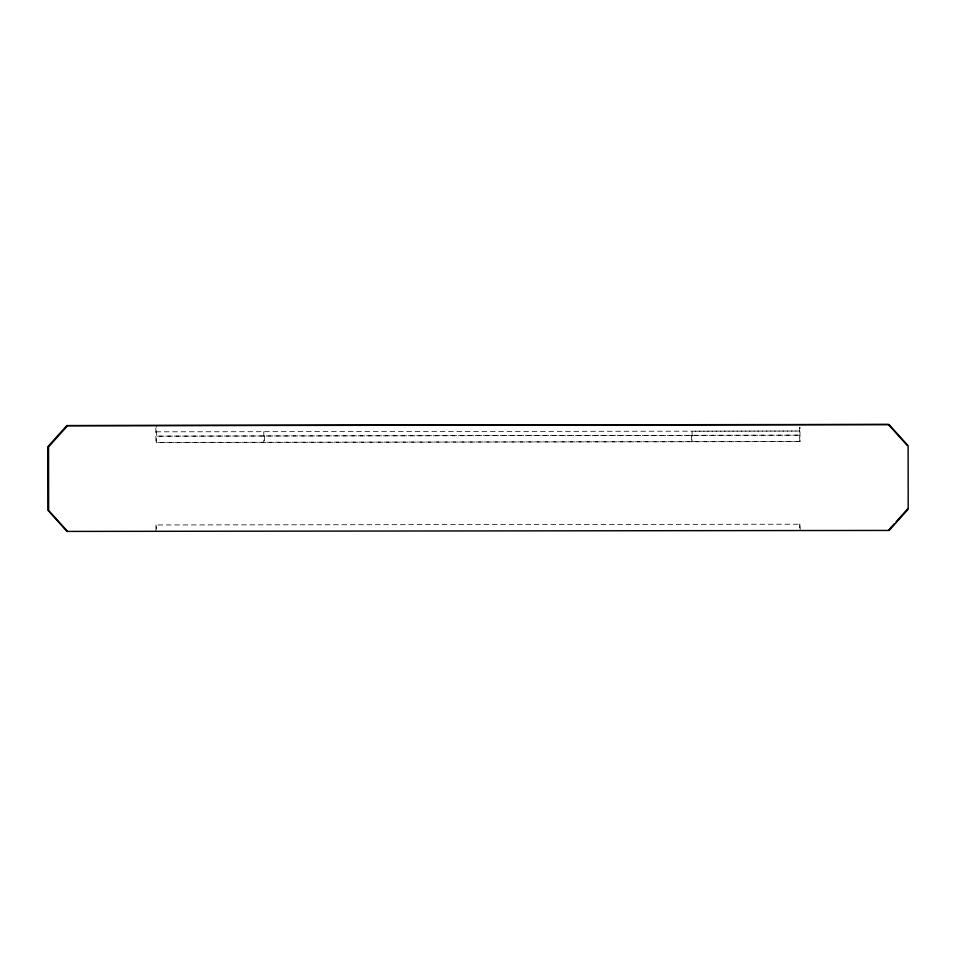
<?xml version="1.0" encoding="UTF-8"?>
<svg xmlns="http://www.w3.org/2000/svg" width="956" height="956" viewBox="0 0 956 956"><rect width="100%" height="100%" fill="white"/><g stroke="black" fill="none" stroke-linecap="round" stroke-linejoin="round"><path stroke-width="0.72" stroke-dasharray="4.78 3.58" d="M799.957 441.6L799.455 435.159L156.33 436.139L156.342 442.485L799.957 441.6L800.029 427.224M799.551 435.171L156.437 436.163L156.414 425.575M155.828 427.989L155.948 442.413L799.563 441.529M155.971 531.309L155.959 524.964L800.16 524.199L800.172 530.544M155.936 431.825L800.041 431.036L692.06 431.192L692.072 441.768M155.959 524.964L156.557 528.895M800.16 524.199L799.575 524.079L799.575 527.891M799.443 427.213L799.455 435.159M691.475 435.303L691.487 441.66M264.406 436.008L264.418 442.365M263.808 431.658L263.82 442.246"/><path stroke-width="1.43" d="M888.423 530.293L894.123 523.924M896.023 521.809L907.447 509.094M907.352 445.58L888.267 424.428L66.824 425.563L47.8 446.763L47.884 510.277L66.968 531.417L889.176 530.437L908.2 509.237L908.116 445.723L889.032 424.584L67.577 425.707L48.553 446.906L48.637 510.42L67.733 531.572"/></g></svg>
